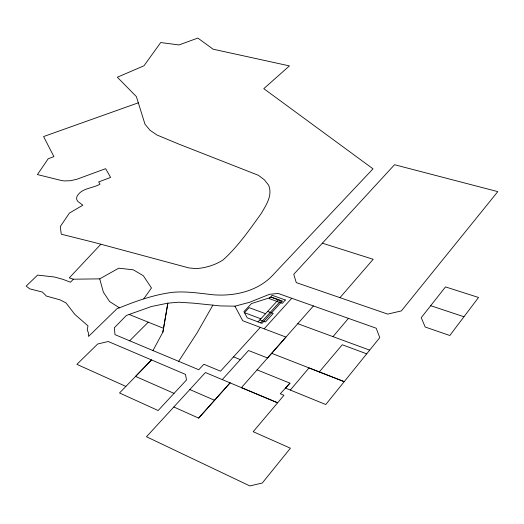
<?xml version="1.0" encoding="UTF-8"?>
<svg xmlns="http://www.w3.org/2000/svg" width="524" height="524" viewBox="0 0 524 524"><rect width="100%" height="100%" fill="white"/><g stroke="black" fill="none" stroke-linecap="round" stroke-linejoin="round"><path stroke-width="0.79" d="M162.872 332.137L167.857 303.154L151.469 306.507L126.395 315.448L114.311 327.769L115.011 334.639L152.969 350.569L162.872 332.137L167.857 303.154L178.736 302.224L193.179 303.141L220.571 305.924L234.929 306.173L249.444 302.335L269.467 294.298L278.172 293.447L376.186 328.207L379.769 337.646L325.758 404.521L285.488 388.094L289.969 383.162L257.074 369.865M212.901 305.119L197.253 332.629L178.664 361.324M143.773 298.831L151.462 287.958L143.321 275.735L133.325 269.821L118.732 268.19L99.717 278.866L73.393 279.2L69.279 277.91L100.863 244.217M463.956 316.751L478.53 297.468L445.498 286.91L421.237 317.682L425.2 327.028L449.802 335.498L463.956 316.751L430.663 305.675M290.335 390.053L308.99 367.907L344.209 381.655L271.674 353.314L267.554 357.977L248.514 350.517L222.268 379.612M319.312 371.935L342.251 344.753L366.695 353.831M332.982 336.637L348.447 318.369M339.965 297.678L373.186 259.295L322.365 243.188L293.761 274.314L296.289 282.619L387.695 314.099L401.364 310.915L497.8 191.627L394.526 164.713L322.365 243.188M271.674 353.314L285.966 337.076L242.75 320.74L234.929 306.173M313.411 305.951L241.413 387.636L277.615 402.792L283.936 395.279L280.288 393.779L289.969 383.162M198.648 418.113L230.082 382.861L198.648 418.113L173.824 406.984L146.491 436.754L249.85 485.931L262.269 483.03L290.401 448.203L253.197 431.684L277.615 402.792L205.408 372.538L173.824 406.984M264.155 328.823L291.763 298.28M260.297 327.389L220.558 371.175L203.869 364.265L198.779 369.741L152.969 350.569M260.657 322.863L280.851 300.697L271.268 297.259M258.07 321.893L278.283 299.774M174.053 393.36L158.143 410.528L119.538 392.967L151.528 359.942L135.565 376.415L174.053 393.36L186.478 379.979L185.496 374.398L108.252 341.51L97.7 343.986L76.89 364.35L125.904 386.417M73.393 279.2L70.465 282.22L63.011 279.364L54.555 277.026L37.604 275.1L26.2 286.071L29.711 288.848L42.444 292.065L46.387 296.067L59.939 299.813L65.991 302.879L74.847 314.4L88.006 325.882L87.226 329.793L88.412 332.858L88.549 336.421L117.049 308.656L119.439 307.817C136.797 300.828 154.429 294.521 173.103 292.281C186.629 291.115 200.044 293.348 213.458 294.802C235.551 296.492 259.452 290.774 274.412 273.436L373.003 168.833L263.788 88.648L289.458 65.906L213.111 49.197L197.843 38.069L178.985 44.94L160.704 42.542L143.989 65.782L117.33 77.238L136.378 96.593L144.997 124.26L150.054 130.299L157.004 135.015L178.573 143.995L258.384 175.298L264.273 179.719L268.57 185.07C272.88 195.373 266.199 204.884 261.24 213.497C249.601 229.682 238.04 246.385 223.217 259.832A35.855 22.106 -13.8 0 1 195.734 268.589L188.928 267.934L95.113 242.678L61.269 234.189L60.267 226.578L69.443 213.065L82.884 205.172L77.847 201.452L76.897 199.899A13.493 7.572 -16.8 0 1 77.139 196.192C81.567 187.946 92.813 188.45 99.979 184.166L98.682 181.933L110.61 177.439L105.652 168.669L76.982 179.221L70.511 180.714L64.328 180.931L61.563 180.544L37.427 174.571L48.208 158.739L53.913 156.63L43.59 136.554L138.316 102.809M129.67 340.783L148.259 322.181L163.547 328.306M267.659 311.4L273.201 313.437L265.452 321.972L259.904 319.889M297.783 323.694L369.662 350.124M265.55 313.706L249.136 307.64L244.453 312.671L260.893 318.808M233.54 356.883L240.352 359.621M129.153 314.459L148.259 322.181M189.819 389.542L214.585 400.277M119.439 307.817L109.627 301.588L103.372 292.143L99.717 278.866M285.351 300.003L282.331 303.331L269.12 298.582L272.159 295.287L285.351 300.003M282.259 301.064L261.974 323.36L247.263 317.826L243.915 311.675L251.468 303.579L271.465 297.193L282.259 301.064"/></g></svg>
